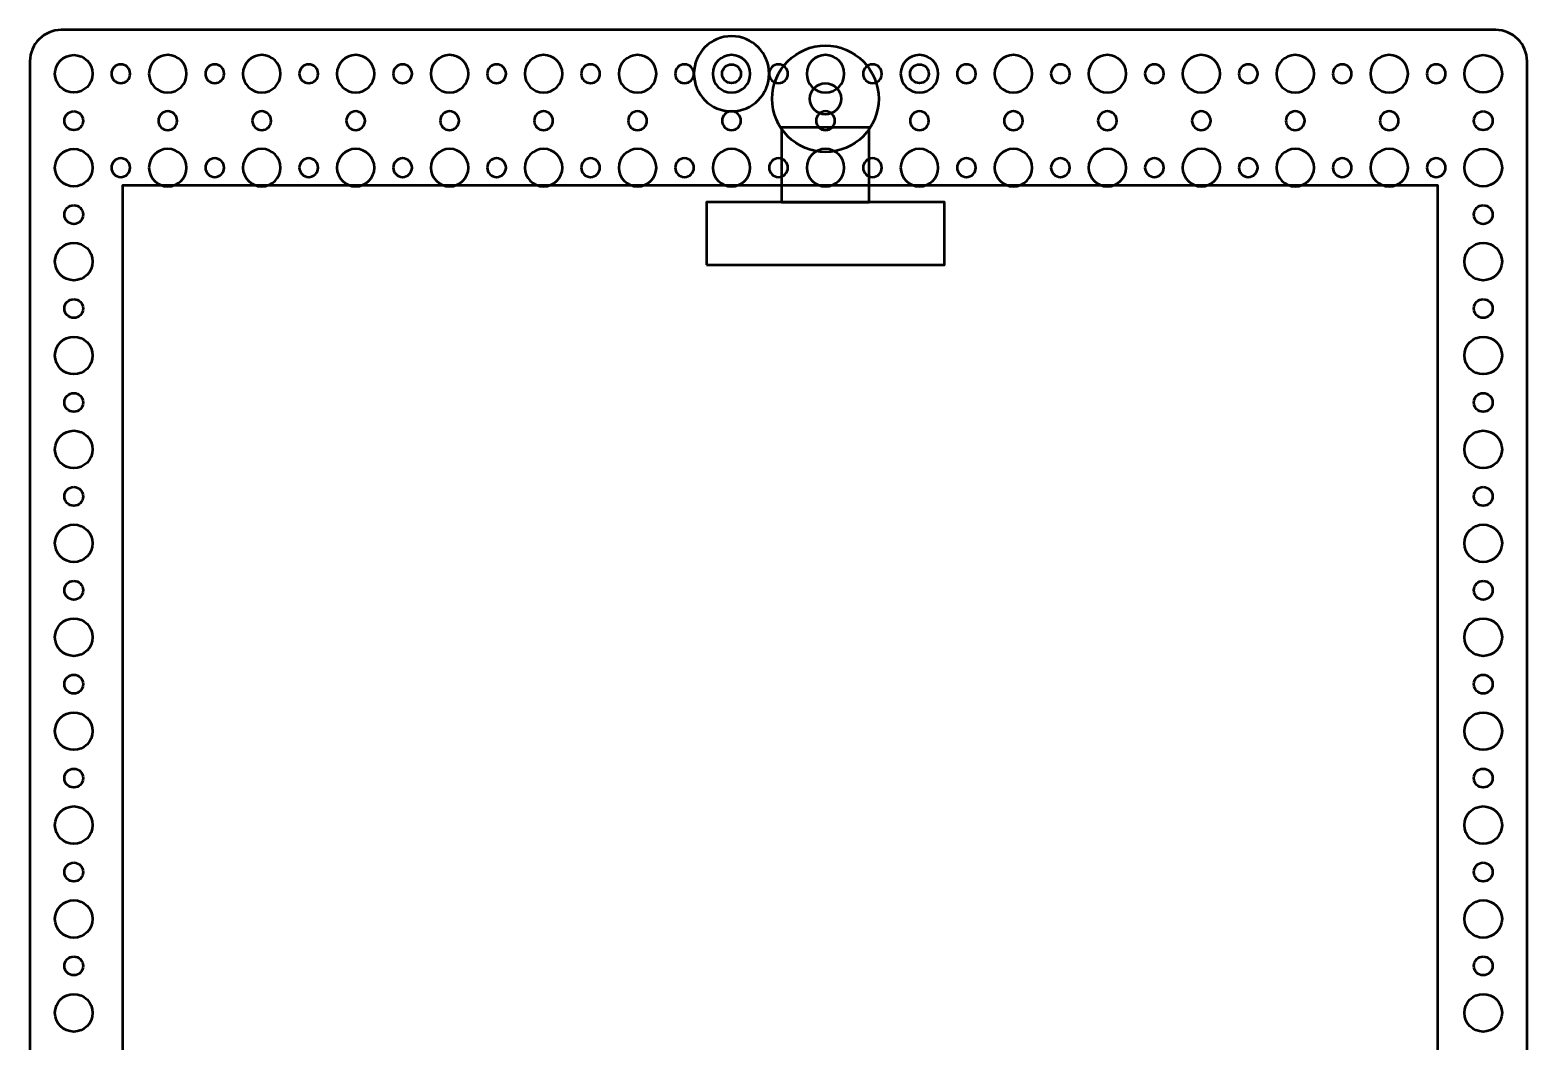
# Model space of a CAD drawing. Header units: centimetres. Extents: x -11.9 to 11.9, y -16.4 to 16.4.
# Drawn here: x -11.95 to 11.95, y 0.3 to 16.45 of the extents above; entities that cross this region are included whole.
import ezdxf

# ---------------------------------------------------------------- set-up
doc = ezdxf.new("R2010")
doc.units = ezdxf.units.CM
doc.header["$MEASUREMENT"] = 0
doc.layers.add('Layer 1', color=7, linetype='Continuous')

msp = doc.modelspace()

# ---------------------------------------------------------------- linework, layer by layer
at = {"layer": 'Layer 1', "color": 4, "lineweight": 53}
for points in [[(0.04998, 13.70001), (1.44998, 13.70001), (1.44998, 14.89017), (0.04998, 14.89017), (0.04998, 13.70001)], [(-10.47354, -15.7323), (10.52646, -15.7323), (10.52646, 13.9677), (-10.47354, 13.9677), (-10.47354, -15.7323)], [(-1.15002, 12.7), (2.64998, 12.7), (2.64998, 13.7), (-1.15002, 13.7), (-1.15002, 12.7)]]:
    msp.add_lwpolyline(points, close=True, dxfattribs=at)
at = {"layer": 'Layer 1', "lineweight": 53}
for centre, major_axis in [((-11.24999, 15.74999), (0, 0.30001)), ((11.25001, 15.74999), (0, 0.30001)), ((-11.25, 15), (0, 0.15)), ((11.25, 15), (0, 0.15)), ((-11.24999, 14.24999), (0, 0.30001)), ((11.25001, 14.24999), (0, 0.30001)), ((-11.25, 13.5), (0, 0.15)), ((11.25, 13.5), (0, 0.15)), ((-11.24999, 12.74999), (0, 0.30001)), ((11.25001, 12.74999), (0, 0.30001)), ((-11.25, 12), (0, 0.15)), ((11.25, 12), (0, 0.15)), ((-11.24999, 11.24999), (0, 0.30001)), ((11.25001, 11.24999), (0, 0.30001)), ((-11.25, 10.5), (0, 0.15)), ((11.25, 10.5), (0, 0.15)), ((-11.24999, 9.74999), (0, 0.30001)), ((11.25001, 9.74999), (0, 0.30001)), ((-11.25, 9), (0, 0.15)), ((11.25, 9), (0, 0.15)), ((-11.24999, 8.24999), (0, 0.30001)), ((11.25001, 8.24999), (0, 0.30001)), ((-11.25, 7.5), (0, 0.15)), ((11.25, 7.5), (0, 0.15)), ((-11.24999, 6.74999), (0, 0.30001)), ((11.25001, 6.74999), (0, 0.30001)), ((-11.25, 6), (0, 0.15)), ((11.25, 6), (0, 0.15)), ((-11.24999, 5.24999), (0, 0.30001)), ((11.25001, 5.24999), (0, 0.30001)), ((-11.25, 4.5), (0, 0.15)), ((11.25, 4.5), (0, 0.15)), ((-11.24999, 3.74999), (0, 0.30001)), ((11.25001, 3.74999), (0, 0.30001)), ((-11.25, 3), (0, 0.15)), ((11.25, 3), (0, 0.15)), ((-11.24999, 2.24999), (0, 0.30001)), ((11.25001, 2.24999), (0, 0.30001)), ((-11.25, 1.5), (0, 0.15)), ((11.25, 1.5), (0, 0.15)), ((-11.24999, 0.74999), (0, 0.30001)), ((11.25001, 0.74999), (0, 0.30001))]:
    msp.add_ellipse(centre, major_axis=major_axis, ratio=1, dxfattribs=at)
at = {"layer": 'Layer 1', "color": 4, "lineweight": 53}
for centre, major_axis in [((0.75, 15.35), (0, 0.85)), ((-0.75, 15.75), (0, 0.15)), ((2.25, 15.75), (0, 0.15)), ((0.75, 15.35), (0, 0.25))]:
    msp.add_ellipse(centre, major_axis=major_axis, ratio=1, dxfattribs=at)
at = {"layer": 'Layer 1', "lineweight": 53}
for points, knots in [([(-11.95, -15.95), (-11.95, -15.95), (-11.95, 15.95), (-11.95, 15.95), (-11.95, 15.95), (-11.95, 16.22614), (-11.72614, 16.45), (-11.45, 16.45), (-11.45, 16.45), (-11.45, 16.45), (11.45, 16.45), (11.45, 16.45), (11.45, 16.45), (11.72614, 16.45), (11.95, 16.22614), (11.95, 15.95), (11.95, 15.95), (11.95, 15.95), (11.95, -15.95), (11.95, -15.95), (11.95, -15.95), (11.95, -16.22614), (11.72614, -16.45), (11.45, -16.45), (11.45, -16.45), (11.45, -16.45), (-11.45, -16.45), (-11.45, -16.45), (-11.45, -16.45), (-11.72614, -16.45), (-11.95, -16.22614), (-11.95, -15.95)], [0, 0, 0, 0, 0.11111111, 0.11111111, 0.11111111, 0.11111111, 0.22222222, 0.22222222, 0.22222222, 0.22222222, 0.33333333, 0.33333333, 0.33333333, 0.33333333, 0.44444444, 0.44444444, 0.44444444, 0.44444444, 0.55555556, 0.55555556, 0.55555556, 0.55555556, 0.66666667, 0.66666667, 0.66666667, 0.66666667, 0.77777778, 0.77777778, 0.77777778, 0.77777778, 1, 1, 1, 1]), ([(-10.05, 15.75), (-10.05, 15.91569), (-9.91569, 16.05), (-9.75, 16.05), (-9.75, 16.05), (-9.58431, 16.05), (-9.45, 15.91569), (-9.45, 15.75), (-9.45, 15.75), (-9.45, 15.58431), (-9.58431, 15.45), (-9.75, 15.45), (-9.75, 15.45), (-9.91569, 15.45), (-10.05, 15.58431), (-10.05, 15.75)], [0, 0, 0, 0, 0.2, 0.2, 0.2, 0.2, 0.4, 0.4, 0.4, 0.4, 0.6, 0.6, 0.6, 0.6, 1, 1, 1, 1]), ([(-8.55, 15.75), (-8.55, 15.91569), (-8.41569, 16.05), (-8.25, 16.05), (-8.25, 16.05), (-8.08431, 16.05), (-7.95, 15.91569), (-7.95, 15.75), (-7.95, 15.75), (-7.95, 15.58431), (-8.08431, 15.45), (-8.25, 15.45), (-8.25, 15.45), (-8.41569, 15.45), (-8.55, 15.58431), (-8.55, 15.75)], [0, 0, 0, 0, 0.2, 0.2, 0.2, 0.2, 0.4, 0.4, 0.4, 0.4, 0.6, 0.6, 0.6, 0.6, 1, 1, 1, 1]), ([(-7.05, 15.75), (-7.05, 15.91569), (-6.91569, 16.05), (-6.75, 16.05), (-6.75, 16.05), (-6.58431, 16.05), (-6.45, 15.91569), (-6.45, 15.75), (-6.45, 15.75), (-6.45, 15.58431), (-6.58431, 15.45), (-6.75, 15.45), (-6.75, 15.45), (-6.91569, 15.45), (-7.05, 15.58431), (-7.05, 15.75)], [0, 0, 0, 0, 0.2, 0.2, 0.2, 0.2, 0.4, 0.4, 0.4, 0.4, 0.6, 0.6, 0.6, 0.6, 1, 1, 1, 1]), ([(-5.55, 15.75), (-5.55, 15.91569), (-5.41569, 16.05), (-5.25, 16.05), (-5.25, 16.05), (-5.08431, 16.05), (-4.95, 15.91569), (-4.95, 15.75), (-4.95, 15.75), (-4.95, 15.58431), (-5.08431, 15.45), (-5.25, 15.45), (-5.25, 15.45), (-5.41569, 15.45), (-5.55, 15.58431), (-5.55, 15.75)], [0, 0, 0, 0, 0.2, 0.2, 0.2, 0.2, 0.4, 0.4, 0.4, 0.4, 0.6, 0.6, 0.6, 0.6, 1, 1, 1, 1]), ([(-4.05, 15.75), (-4.05, 15.91569), (-3.91569, 16.05), (-3.75, 16.05), (-3.75, 16.05), (-3.58431, 16.05), (-3.45, 15.91569), (-3.45, 15.75), (-3.45, 15.75), (-3.45, 15.58431), (-3.58431, 15.45), (-3.75, 15.45), (-3.75, 15.45), (-3.91569, 15.45), (-4.05, 15.58431), (-4.05, 15.75)], [0, 0, 0, 0, 0.2, 0.2, 0.2, 0.2, 0.4, 0.4, 0.4, 0.4, 0.6, 0.6, 0.6, 0.6, 1, 1, 1, 1]), ([(-2.55, 15.75), (-2.55, 15.91569), (-2.41569, 16.05), (-2.25, 16.05), (-2.25, 16.05), (-2.08431, 16.05), (-1.95, 15.91569), (-1.95, 15.75), (-1.95, 15.75), (-1.95, 15.58431), (-2.08431, 15.45), (-2.25, 15.45), (-2.25, 15.45), (-2.41569, 15.45), (-2.55, 15.58431), (-2.55, 15.75)], [0, 0, 0, 0, 0.2, 0.2, 0.2, 0.2, 0.4, 0.4, 0.4, 0.4, 0.6, 0.6, 0.6, 0.6, 1, 1, 1, 1]), ([(-1.05, 15.75), (-1.05, 15.91569), (-0.91569, 16.05), (-0.75, 16.05), (-0.75, 16.05), (-0.58431, 16.05), (-0.45, 15.91569), (-0.45, 15.75), (-0.45, 15.75), (-0.45, 15.58431), (-0.58431, 15.45), (-0.75, 15.45), (-0.75, 15.45), (-0.91569, 15.45), (-1.05, 15.58431), (-1.05, 15.75)], [0, 0, 0, 0, 0.2, 0.2, 0.2, 0.2, 0.4, 0.4, 0.4, 0.4, 0.6, 0.6, 0.6, 0.6, 1, 1, 1, 1]), ([(0.45, 15.75), (0.45, 15.91569), (0.58431, 16.05), (0.75, 16.05), (0.75, 16.05), (0.91569, 16.05), (1.05, 15.91569), (1.05, 15.75), (1.05, 15.75), (1.05, 15.58431), (0.91569, 15.45), (0.75, 15.45), (0.75, 15.45), (0.58431, 15.45), (0.45, 15.58431), (0.45, 15.75)], [0, 0, 0, 0, 0.2, 0.2, 0.2, 0.2, 0.4, 0.4, 0.4, 0.4, 0.6, 0.6, 0.6, 0.6, 1, 1, 1, 1]), ([(1.95, 15.75), (1.95, 15.91569), (2.08431, 16.05), (2.25, 16.05), (2.25, 16.05), (2.41569, 16.05), (2.55, 15.91569), (2.55, 15.75), (2.55, 15.75), (2.55, 15.58431), (2.41569, 15.45), (2.25, 15.45), (2.25, 15.45), (2.08431, 15.45), (1.95, 15.58431), (1.95, 15.75)], [0, 0, 0, 0, 0.2, 0.2, 0.2, 0.2, 0.4, 0.4, 0.4, 0.4, 0.6, 0.6, 0.6, 0.6, 1, 1, 1, 1]), ([(3.45, 15.75), (3.45, 15.91569), (3.58431, 16.05), (3.75, 16.05), (3.75, 16.05), (3.91569, 16.05), (4.05, 15.91569), (4.05, 15.75), (4.05, 15.75), (4.05, 15.58431), (3.91569, 15.45), (3.75, 15.45), (3.75, 15.45), (3.58431, 15.45), (3.45, 15.58431), (3.45, 15.75)], [0, 0, 0, 0, 0.2, 0.2, 0.2, 0.2, 0.4, 0.4, 0.4, 0.4, 0.6, 0.6, 0.6, 0.6, 1, 1, 1, 1]), ([(4.95, 15.75), (4.95, 15.91569), (5.08431, 16.05), (5.25, 16.05), (5.25, 16.05), (5.41569, 16.05), (5.55, 15.91569), (5.55, 15.75), (5.55, 15.75), (5.55, 15.58431), (5.41569, 15.45), (5.25, 15.45), (5.25, 15.45), (5.08431, 15.45), (4.95, 15.58431), (4.95, 15.75)], [0, 0, 0, 0, 0.2, 0.2, 0.2, 0.2, 0.4, 0.4, 0.4, 0.4, 0.6, 0.6, 0.6, 0.6, 1, 1, 1, 1]), ([(6.45, 15.75), (6.45, 15.91569), (6.58431, 16.05), (6.75, 16.05), (6.75, 16.05), (6.91569, 16.05), (7.05, 15.91569), (7.05, 15.75), (7.05, 15.75), (7.05, 15.58431), (6.91569, 15.45), (6.75, 15.45), (6.75, 15.45), (6.58431, 15.45), (6.45, 15.58431), (6.45, 15.75)], [0, 0, 0, 0, 0.2, 0.2, 0.2, 0.2, 0.4, 0.4, 0.4, 0.4, 0.6, 0.6, 0.6, 0.6, 1, 1, 1, 1]), ([(7.95, 15.75), (7.95, 15.91569), (8.08431, 16.05), (8.25, 16.05), (8.25, 16.05), (8.41569, 16.05), (8.55, 15.91569), (8.55, 15.75), (8.55, 15.75), (8.55, 15.58431), (8.41569, 15.45), (8.25, 15.45), (8.25, 15.45), (8.08431, 15.45), (7.95, 15.58431), (7.95, 15.75)], [0, 0, 0, 0, 0.2, 0.2, 0.2, 0.2, 0.4, 0.4, 0.4, 0.4, 0.6, 0.6, 0.6, 0.6, 1, 1, 1, 1]), ([(9.45, 15.75), (9.45, 15.91569), (9.58431, 16.05), (9.75, 16.05), (9.75, 16.05), (9.91569, 16.05), (10.05, 15.91569), (10.05, 15.75), (10.05, 15.75), (10.05, 15.58431), (9.91569, 15.45), (9.75, 15.45), (9.75, 15.45), (9.58431, 15.45), (9.45, 15.58431), (9.45, 15.75)], [0, 0, 0, 0, 0.2, 0.2, 0.2, 0.2, 0.4, 0.4, 0.4, 0.4, 0.6, 0.6, 0.6, 0.6, 1, 1, 1, 1]), ([(-10.65, 15.75), (-10.65, 15.83284), (-10.58284, 15.9), (-10.5, 15.9), (-10.5, 15.9), (-10.41716, 15.9), (-10.35, 15.83284), (-10.35, 15.75), (-10.35, 15.75), (-10.35, 15.66716), (-10.41716, 15.6), (-10.5, 15.6), (-10.5, 15.6), (-10.58284, 15.6), (-10.65, 15.66716), (-10.65, 15.75)], [0, 0, 0, 0, 0.2, 0.2, 0.2, 0.2, 0.4, 0.4, 0.4, 0.4, 0.6, 0.6, 0.6, 0.6, 1, 1, 1, 1]), ([(-9.15, 15.75), (-9.15, 15.83284), (-9.08284, 15.9), (-9, 15.9), (-9, 15.9), (-8.91716, 15.9), (-8.85, 15.83284), (-8.85, 15.75), (-8.85, 15.75), (-8.85, 15.66716), (-8.91716, 15.6), (-9, 15.6), (-9, 15.6), (-9.08284, 15.6), (-9.15, 15.66716), (-9.15, 15.75)], [0, 0, 0, 0, 0.2, 0.2, 0.2, 0.2, 0.4, 0.4, 0.4, 0.4, 0.6, 0.6, 0.6, 0.6, 1, 1, 1, 1]), ([(-7.65, 15.75), (-7.65, 15.83284), (-7.58284, 15.9), (-7.5, 15.9), (-7.5, 15.9), (-7.41716, 15.9), (-7.35, 15.83284), (-7.35, 15.75), (-7.35, 15.75), (-7.35, 15.66716), (-7.41716, 15.6), (-7.5, 15.6), (-7.5, 15.6), (-7.58284, 15.6), (-7.65, 15.66716), (-7.65, 15.75)], [0, 0, 0, 0, 0.2, 0.2, 0.2, 0.2, 0.4, 0.4, 0.4, 0.4, 0.6, 0.6, 0.6, 0.6, 1, 1, 1, 1]), ([(-6.15, 15.75), (-6.15, 15.83284), (-6.08284, 15.9), (-6, 15.9), (-6, 15.9), (-5.91716, 15.9), (-5.85, 15.83284), (-5.85, 15.75), (-5.85, 15.75), (-5.85, 15.66716), (-5.91716, 15.6), (-6, 15.6), (-6, 15.6), (-6.08284, 15.6), (-6.15, 15.66716), (-6.15, 15.75)], [0, 0, 0, 0, 0.2, 0.2, 0.2, 0.2, 0.4, 0.4, 0.4, 0.4, 0.6, 0.6, 0.6, 0.6, 1, 1, 1, 1]), ([(-4.65, 15.75), (-4.65, 15.83284), (-4.58284, 15.9), (-4.5, 15.9), (-4.5, 15.9), (-4.41716, 15.9), (-4.35, 15.83284), (-4.35, 15.75), (-4.35, 15.75), (-4.35, 15.66716), (-4.41716, 15.6), (-4.5, 15.6), (-4.5, 15.6), (-4.58284, 15.6), (-4.65, 15.66716), (-4.65, 15.75)], [0, 0, 0, 0, 0.2, 0.2, 0.2, 0.2, 0.4, 0.4, 0.4, 0.4, 0.6, 0.6, 0.6, 0.6, 1, 1, 1, 1]), ([(-3.15, 15.75), (-3.15, 15.83284), (-3.08284, 15.9), (-3, 15.9), (-3, 15.9), (-2.91716, 15.9), (-2.85, 15.83284), (-2.85, 15.75), (-2.85, 15.75), (-2.85, 15.66716), (-2.91716, 15.6), (-3, 15.6), (-3, 15.6), (-3.08284, 15.6), (-3.15, 15.66716), (-3.15, 15.75)], [0, 0, 0, 0, 0.2, 0.2, 0.2, 0.2, 0.4, 0.4, 0.4, 0.4, 0.6, 0.6, 0.6, 0.6, 1, 1, 1, 1]), ([(-1.65, 15.75), (-1.65, 15.83284), (-1.58284, 15.9), (-1.5, 15.9), (-1.5, 15.9), (-1.41716, 15.9), (-1.35, 15.83284), (-1.35, 15.75), (-1.35, 15.75), (-1.35, 15.66716), (-1.41716, 15.6), (-1.5, 15.6), (-1.5, 15.6), (-1.58284, 15.6), (-1.65, 15.66716), (-1.65, 15.75)], [0, 0, 0, 0, 0.2, 0.2, 0.2, 0.2, 0.4, 0.4, 0.4, 0.4, 0.6, 0.6, 0.6, 0.6, 1, 1, 1, 1]), ([(-0.15, 15.75), (-0.15, 15.83284), (-0.08284, 15.9), (0, 15.9), (0, 15.9), (0.08284, 15.9), (0.15, 15.83284), (0.15, 15.75), (0.15, 15.75), (0.15, 15.66716), (0.08284, 15.6), (0, 15.6), (0, 15.6), (-0.08284, 15.6), (-0.15, 15.66716), (-0.15, 15.75)], [0, 0, 0, 0, 0.2, 0.2, 0.2, 0.2, 0.4, 0.4, 0.4, 0.4, 0.6, 0.6, 0.6, 0.6, 1, 1, 1, 1]), ([(1.35, 15.75), (1.35, 15.83284), (1.41716, 15.9), (1.5, 15.9), (1.5, 15.9), (1.58284, 15.9), (1.65, 15.83284), (1.65, 15.75), (1.65, 15.75), (1.65, 15.66716), (1.58284, 15.6), (1.5, 15.6), (1.5, 15.6), (1.41716, 15.6), (1.35, 15.66716), (1.35, 15.75)], [0, 0, 0, 0, 0.2, 0.2, 0.2, 0.2, 0.4, 0.4, 0.4, 0.4, 0.6, 0.6, 0.6, 0.6, 1, 1, 1, 1]), ([(2.85, 15.75), (2.85, 15.83284), (2.91716, 15.9), (3, 15.9), (3, 15.9), (3.08284, 15.9), (3.15, 15.83284), (3.15, 15.75), (3.15, 15.75), (3.15, 15.66716), (3.08284, 15.6), (3, 15.6), (3, 15.6), (2.91716, 15.6), (2.85, 15.66716), (2.85, 15.75)], [0, 0, 0, 0, 0.2, 0.2, 0.2, 0.2, 0.4, 0.4, 0.4, 0.4, 0.6, 0.6, 0.6, 0.6, 1, 1, 1, 1]), ([(4.35, 15.75), (4.35, 15.83284), (4.41716, 15.9), (4.5, 15.9), (4.5, 15.9), (4.58284, 15.9), (4.65, 15.83284), (4.65, 15.75), (4.65, 15.75), (4.65, 15.66716), (4.58284, 15.6), (4.5, 15.6), (4.5, 15.6), (4.41716, 15.6), (4.35, 15.66716), (4.35, 15.75)], [0, 0, 0, 0, 0.2, 0.2, 0.2, 0.2, 0.4, 0.4, 0.4, 0.4, 0.6, 0.6, 0.6, 0.6, 1, 1, 1, 1]), ([(5.85, 15.75), (5.85, 15.83284), (5.91716, 15.9), (6, 15.9), (6, 15.9), (6.08284, 15.9), (6.15, 15.83284), (6.15, 15.75), (6.15, 15.75), (6.15, 15.66716), (6.08284, 15.6), (6, 15.6), (6, 15.6), (5.91716, 15.6), (5.85, 15.66716), (5.85, 15.75)], [0, 0, 0, 0, 0.2, 0.2, 0.2, 0.2, 0.4, 0.4, 0.4, 0.4, 0.6, 0.6, 0.6, 0.6, 1, 1, 1, 1]), ([(7.35, 15.75), (7.35, 15.83284), (7.41716, 15.9), (7.5, 15.9), (7.5, 15.9), (7.58284, 15.9), (7.65, 15.83284), (7.65, 15.75), (7.65, 15.75), (7.65, 15.66716), (7.58284, 15.6), (7.5, 15.6), (7.5, 15.6), (7.41716, 15.6), (7.35, 15.66716), (7.35, 15.75)], [0, 0, 0, 0, 0.2, 0.2, 0.2, 0.2, 0.4, 0.4, 0.4, 0.4, 0.6, 0.6, 0.6, 0.6, 1, 1, 1, 1]), ([(8.85, 15.75), (8.85, 15.83284), (8.91716, 15.9), (9, 15.9), (9, 15.9), (9.08284, 15.9), (9.15, 15.83284), (9.15, 15.75), (9.15, 15.75), (9.15, 15.66716), (9.08284, 15.6), (9, 15.6), (9, 15.6), (8.91716, 15.6), (8.85, 15.66716), (8.85, 15.75)], [0, 0, 0, 0, 0.2, 0.2, 0.2, 0.2, 0.4, 0.4, 0.4, 0.4, 0.6, 0.6, 0.6, 0.6, 1, 1, 1, 1]), ([(10.35, 15.75), (10.35, 15.83284), (10.41716, 15.9), (10.5, 15.9), (10.5, 15.9), (10.58284, 15.9), (10.65, 15.83284), (10.65, 15.75), (10.65, 15.75), (10.65, 15.66716), (10.58284, 15.6), (10.5, 15.6), (10.5, 15.6), (10.41716, 15.6), (10.35, 15.66716), (10.35, 15.75)], [0, 0, 0, 0, 0.2, 0.2, 0.2, 0.2, 0.4, 0.4, 0.4, 0.4, 0.6, 0.6, 0.6, 0.6, 1, 1, 1, 1]), ([(-9.9, 15), (-9.9, 15.08284), (-9.83284, 15.15), (-9.75, 15.15), (-9.75, 15.15), (-9.66716, 15.15), (-9.6, 15.08284), (-9.6, 15), (-9.6, 15), (-9.6, 14.91716), (-9.66716, 14.85), (-9.75, 14.85), (-9.75, 14.85), (-9.83284, 14.85), (-9.9, 14.91716), (-9.9, 15)], [0, 0, 0, 0, 0.2, 0.2, 0.2, 0.2, 0.4, 0.4, 0.4, 0.4, 0.6, 0.6, 0.6, 0.6, 1, 1, 1, 1]), ([(-8.4, 15), (-8.4, 15.08284), (-8.33284, 15.15), (-8.25, 15.15), (-8.25, 15.15), (-8.16716, 15.15), (-8.1, 15.08284), (-8.1, 15), (-8.1, 15), (-8.1, 14.91716), (-8.16716, 14.85), (-8.25, 14.85), (-8.25, 14.85), (-8.33284, 14.85), (-8.4, 14.91716), (-8.4, 15)], [0, 0, 0, 0, 0.2, 0.2, 0.2, 0.2, 0.4, 0.4, 0.4, 0.4, 0.6, 0.6, 0.6, 0.6, 1, 1, 1, 1]), ([(-6.9, 15), (-6.9, 15.08284), (-6.83284, 15.15), (-6.75, 15.15), (-6.75, 15.15), (-6.66716, 15.15), (-6.6, 15.08284), (-6.6, 15), (-6.6, 15), (-6.6, 14.91716), (-6.66716, 14.85), (-6.75, 14.85), (-6.75, 14.85), (-6.83284, 14.85), (-6.9, 14.91716), (-6.9, 15)], [0, 0, 0, 0, 0.2, 0.2, 0.2, 0.2, 0.4, 0.4, 0.4, 0.4, 0.6, 0.6, 0.6, 0.6, 1, 1, 1, 1]), ([(-5.4, 15), (-5.4, 15.08284), (-5.33284, 15.15), (-5.25, 15.15), (-5.25, 15.15), (-5.16716, 15.15), (-5.1, 15.08284), (-5.1, 15), (-5.1, 15), (-5.1, 14.91716), (-5.16716, 14.85), (-5.25, 14.85), (-5.25, 14.85), (-5.33284, 14.85), (-5.4, 14.91716), (-5.4, 15)], [0, 0, 0, 0, 0.2, 0.2, 0.2, 0.2, 0.4, 0.4, 0.4, 0.4, 0.6, 0.6, 0.6, 0.6, 1, 1, 1, 1]), ([(-3.9, 15), (-3.9, 15.08284), (-3.83284, 15.15), (-3.75, 15.15), (-3.75, 15.15), (-3.66716, 15.15), (-3.6, 15.08284), (-3.6, 15), (-3.6, 15), (-3.6, 14.91716), (-3.66716, 14.85), (-3.75, 14.85), (-3.75, 14.85), (-3.83284, 14.85), (-3.9, 14.91716), (-3.9, 15)], [0, 0, 0, 0, 0.2, 0.2, 0.2, 0.2, 0.4, 0.4, 0.4, 0.4, 0.6, 0.6, 0.6, 0.6, 1, 1, 1, 1]), ([(-2.4, 15), (-2.4, 15.08284), (-2.33284, 15.15), (-2.25, 15.15), (-2.25, 15.15), (-2.16716, 15.15), (-2.1, 15.08284), (-2.1, 15), (-2.1, 15), (-2.1, 14.91716), (-2.16716, 14.85), (-2.25, 14.85), (-2.25, 14.85), (-2.33284, 14.85), (-2.4, 14.91716), (-2.4, 15)], [0, 0, 0, 0, 0.2, 0.2, 0.2, 0.2, 0.4, 0.4, 0.4, 0.4, 0.6, 0.6, 0.6, 0.6, 1, 1, 1, 1]), ([(-0.9, 15), (-0.9, 15.08284), (-0.83284, 15.15), (-0.75, 15.15), (-0.75, 15.15), (-0.66716, 15.15), (-0.6, 15.08284), (-0.6, 15), (-0.6, 15), (-0.6, 14.91716), (-0.66716, 14.85), (-0.75, 14.85), (-0.75, 14.85), (-0.83284, 14.85), (-0.9, 14.91716), (-0.9, 15)], [0, 0, 0, 0, 0.2, 0.2, 0.2, 0.2, 0.4, 0.4, 0.4, 0.4, 0.6, 0.6, 0.6, 0.6, 1, 1, 1, 1]), ([(0.6, 15), (0.6, 15.08284), (0.66716, 15.15), (0.75, 15.15), (0.75, 15.15), (0.83284, 15.15), (0.9, 15.08284), (0.9, 15), (0.9, 15), (0.9, 14.91716), (0.83284, 14.85), (0.75, 14.85), (0.75, 14.85), (0.66716, 14.85), (0.6, 14.91716), (0.6, 15)], [0, 0, 0, 0, 0.2, 0.2, 0.2, 0.2, 0.4, 0.4, 0.4, 0.4, 0.6, 0.6, 0.6, 0.6, 1, 1, 1, 1]), ([(2.1, 15), (2.1, 15.08284), (2.16716, 15.15), (2.25, 15.15), (2.25, 15.15), (2.33284, 15.15), (2.4, 15.08284), (2.4, 15), (2.4, 15), (2.4, 14.91716), (2.33284, 14.85), (2.25, 14.85), (2.25, 14.85), (2.16716, 14.85), (2.1, 14.91716), (2.1, 15)], [0, 0, 0, 0, 0.2, 0.2, 0.2, 0.2, 0.4, 0.4, 0.4, 0.4, 0.6, 0.6, 0.6, 0.6, 1, 1, 1, 1]), ([(3.6, 15), (3.6, 15.08284), (3.66716, 15.15), (3.75, 15.15), (3.75, 15.15), (3.83284, 15.15), (3.9, 15.08284), (3.9, 15), (3.9, 15), (3.9, 14.91716), (3.83284, 14.85), (3.75, 14.85), (3.75, 14.85), (3.66716, 14.85), (3.6, 14.91716), (3.6, 15)], [0, 0, 0, 0, 0.2, 0.2, 0.2, 0.2, 0.4, 0.4, 0.4, 0.4, 0.6, 0.6, 0.6, 0.6, 1, 1, 1, 1]), ([(5.1, 15), (5.1, 15.08284), (5.16716, 15.15), (5.25, 15.15), (5.25, 15.15), (5.33284, 15.15), (5.4, 15.08284), (5.4, 15), (5.4, 15), (5.4, 14.91716), (5.33284, 14.85), (5.25, 14.85), (5.25, 14.85), (5.16716, 14.85), (5.1, 14.91716), (5.1, 15)], [0, 0, 0, 0, 0.2, 0.2, 0.2, 0.2, 0.4, 0.4, 0.4, 0.4, 0.6, 0.6, 0.6, 0.6, 1, 1, 1, 1]), ([(6.6, 15), (6.6, 15.08284), (6.66716, 15.15), (6.75, 15.15), (6.75, 15.15), (6.83284, 15.15), (6.9, 15.08284), (6.9, 15), (6.9, 15), (6.9, 14.91716), (6.83284, 14.85), (6.75, 14.85), (6.75, 14.85), (6.66716, 14.85), (6.6, 14.91716), (6.6, 15)], [0, 0, 0, 0, 0.2, 0.2, 0.2, 0.2, 0.4, 0.4, 0.4, 0.4, 0.6, 0.6, 0.6, 0.6, 1, 1, 1, 1]), ([(8.1, 15), (8.1, 15.08284), (8.16716, 15.15), (8.25, 15.15), (8.25, 15.15), (8.33284, 15.15), (8.4, 15.08284), (8.4, 15), (8.4, 15), (8.4, 14.91716), (8.33284, 14.85), (8.25, 14.85), (8.25, 14.85), (8.16716, 14.85), (8.1, 14.91716), (8.1, 15)], [0, 0, 0, 0, 0.2, 0.2, 0.2, 0.2, 0.4, 0.4, 0.4, 0.4, 0.6, 0.6, 0.6, 0.6, 1, 1, 1, 1]), ([(9.6, 15), (9.6, 15.08284), (9.66716, 15.15), (9.75, 15.15), (9.75, 15.15), (9.83284, 15.15), (9.9, 15.08284), (9.9, 15), (9.9, 15), (9.9, 14.91716), (9.83284, 14.85), (9.75, 14.85), (9.75, 14.85), (9.66716, 14.85), (9.6, 14.91716), (9.6, 15)], [0, 0, 0, 0, 0.2, 0.2, 0.2, 0.2, 0.4, 0.4, 0.4, 0.4, 0.6, 0.6, 0.6, 0.6, 1, 1, 1, 1]), ([(-10.65, 14.25), (-10.65, 14.33284), (-10.58284, 14.4), (-10.5, 14.4), (-10.5, 14.4), (-10.41716, 14.4), (-10.35, 14.33284), (-10.35, 14.25), (-10.35, 14.25), (-10.35, 14.16716), (-10.41716, 14.1), (-10.5, 14.1), (-10.5, 14.1), (-10.58284, 14.1), (-10.65, 14.16716), (-10.65, 14.25)], [0, 0, 0, 0, 0.2, 0.2, 0.2, 0.2, 0.4, 0.4, 0.4, 0.4, 0.6, 0.6, 0.6, 0.6, 1, 1, 1, 1]), ([(-10.05, 14.25), (-10.05, 14.41569), (-9.91569, 14.55), (-9.75, 14.55), (-9.75, 14.55), (-9.58431, 14.55), (-9.45, 14.41569), (-9.45, 14.25), (-9.45, 14.25), (-9.45, 14.08431), (-9.58431, 13.95), (-9.75, 13.95), (-9.75, 13.95), (-9.91569, 13.95), (-10.05, 14.08431), (-10.05, 14.25)], [0, 0, 0, 0, 0.2, 0.2, 0.2, 0.2, 0.4, 0.4, 0.4, 0.4, 0.6, 0.6, 0.6, 0.6, 1, 1, 1, 1]), ([(-9.15, 14.25), (-9.15, 14.33284), (-9.08284, 14.4), (-9, 14.4), (-9, 14.4), (-8.91716, 14.4), (-8.85, 14.33284), (-8.85, 14.25), (-8.85, 14.25), (-8.85, 14.16716), (-8.91716, 14.1), (-9, 14.1), (-9, 14.1), (-9.08284, 14.1), (-9.15, 14.16716), (-9.15, 14.25)], [0, 0, 0, 0, 0.2, 0.2, 0.2, 0.2, 0.4, 0.4, 0.4, 0.4, 0.6, 0.6, 0.6, 0.6, 1, 1, 1, 1]), ([(-8.55, 14.25), (-8.55, 14.41569), (-8.41569, 14.55), (-8.25, 14.55), (-8.25, 14.55), (-8.08431, 14.55), (-7.95, 14.41569), (-7.95, 14.25), (-7.95, 14.25), (-7.95, 14.08431), (-8.08431, 13.95), (-8.25, 13.95), (-8.25, 13.95), (-8.41569, 13.95), (-8.55, 14.08431), (-8.55, 14.25)], [0, 0, 0, 0, 0.2, 0.2, 0.2, 0.2, 0.4, 0.4, 0.4, 0.4, 0.6, 0.6, 0.6, 0.6, 1, 1, 1, 1]), ([(-7.65, 14.25), (-7.65, 14.33284), (-7.58284, 14.4), (-7.5, 14.4), (-7.5, 14.4), (-7.41716, 14.4), (-7.35, 14.33284), (-7.35, 14.25), (-7.35, 14.25), (-7.35, 14.16716), (-7.41716, 14.1), (-7.5, 14.1), (-7.5, 14.1), (-7.58284, 14.1), (-7.65, 14.16716), (-7.65, 14.25)], [0, 0, 0, 0, 0.2, 0.2, 0.2, 0.2, 0.4, 0.4, 0.4, 0.4, 0.6, 0.6, 0.6, 0.6, 1, 1, 1, 1]), ([(-7.05, 14.25), (-7.05, 14.41569), (-6.91569, 14.55), (-6.75, 14.55), (-6.75, 14.55), (-6.58431, 14.55), (-6.45, 14.41569), (-6.45, 14.25), (-6.45, 14.25), (-6.45, 14.08431), (-6.58431, 13.95), (-6.75, 13.95), (-6.75, 13.95), (-6.91569, 13.95), (-7.05, 14.08431), (-7.05, 14.25)], [0, 0, 0, 0, 0.2, 0.2, 0.2, 0.2, 0.4, 0.4, 0.4, 0.4, 0.6, 0.6, 0.6, 0.6, 1, 1, 1, 1]), ([(-6.15, 14.25), (-6.15, 14.33284), (-6.08284, 14.4), (-6, 14.4), (-6, 14.4), (-5.91716, 14.4), (-5.85, 14.33284), (-5.85, 14.25), (-5.85, 14.25), (-5.85, 14.16716), (-5.91716, 14.1), (-6, 14.1), (-6, 14.1), (-6.08284, 14.1), (-6.15, 14.16716), (-6.15, 14.25)], [0, 0, 0, 0, 0.2, 0.2, 0.2, 0.2, 0.4, 0.4, 0.4, 0.4, 0.6, 0.6, 0.6, 0.6, 1, 1, 1, 1]), ([(-5.55, 14.25), (-5.55, 14.41569), (-5.41569, 14.55), (-5.25, 14.55), (-5.25, 14.55), (-5.08431, 14.55), (-4.95, 14.41569), (-4.95, 14.25), (-4.95, 14.25), (-4.95, 14.08431), (-5.08431, 13.95), (-5.25, 13.95), (-5.25, 13.95), (-5.41569, 13.95), (-5.55, 14.08431), (-5.55, 14.25)], [0, 0, 0, 0, 0.2, 0.2, 0.2, 0.2, 0.4, 0.4, 0.4, 0.4, 0.6, 0.6, 0.6, 0.6, 1, 1, 1, 1]), ([(-4.65, 14.25), (-4.65, 14.33284), (-4.58284, 14.4), (-4.5, 14.4), (-4.5, 14.4), (-4.41716, 14.4), (-4.35, 14.33284), (-4.35, 14.25), (-4.35, 14.25), (-4.35, 14.16716), (-4.41716, 14.1), (-4.5, 14.1), (-4.5, 14.1), (-4.58284, 14.1), (-4.65, 14.16716), (-4.65, 14.25)], [0, 0, 0, 0, 0.2, 0.2, 0.2, 0.2, 0.4, 0.4, 0.4, 0.4, 0.6, 0.6, 0.6, 0.6, 1, 1, 1, 1]), ([(-4.05, 14.25), (-4.05, 14.41569), (-3.91569, 14.55), (-3.75, 14.55), (-3.75, 14.55), (-3.58431, 14.55), (-3.45, 14.41569), (-3.45, 14.25), (-3.45, 14.25), (-3.45, 14.08431), (-3.58431, 13.95), (-3.75, 13.95), (-3.75, 13.95), (-3.91569, 13.95), (-4.05, 14.08431), (-4.05, 14.25)], [0, 0, 0, 0, 0.2, 0.2, 0.2, 0.2, 0.4, 0.4, 0.4, 0.4, 0.6, 0.6, 0.6, 0.6, 1, 1, 1, 1]), ([(-3.15, 14.25), (-3.15, 14.33284), (-3.08284, 14.4), (-3, 14.4), (-3, 14.4), (-2.91716, 14.4), (-2.85, 14.33284), (-2.85, 14.25), (-2.85, 14.25), (-2.85, 14.16716), (-2.91716, 14.1), (-3, 14.1), (-3, 14.1), (-3.08284, 14.1), (-3.15, 14.16716), (-3.15, 14.25)], [0, 0, 0, 0, 0.2, 0.2, 0.2, 0.2, 0.4, 0.4, 0.4, 0.4, 0.6, 0.6, 0.6, 0.6, 1, 1, 1, 1]), ([(-2.55, 14.25), (-2.55, 14.41569), (-2.41569, 14.55), (-2.25, 14.55), (-2.25, 14.55), (-2.08431, 14.55), (-1.95, 14.41569), (-1.95, 14.25), (-1.95, 14.25), (-1.95, 14.08431), (-2.08431, 13.95), (-2.25, 13.95), (-2.25, 13.95), (-2.41569, 13.95), (-2.55, 14.08431), (-2.55, 14.25)], [0, 0, 0, 0, 0.2, 0.2, 0.2, 0.2, 0.4, 0.4, 0.4, 0.4, 0.6, 0.6, 0.6, 0.6, 1, 1, 1, 1]), ([(-1.65, 14.25), (-1.65, 14.33284), (-1.58284, 14.4), (-1.5, 14.4), (-1.5, 14.4), (-1.41716, 14.4), (-1.35, 14.33284), (-1.35, 14.25), (-1.35, 14.25), (-1.35, 14.16716), (-1.41716, 14.1), (-1.5, 14.1), (-1.5, 14.1), (-1.58284, 14.1), (-1.65, 14.16716), (-1.65, 14.25)], [0, 0, 0, 0, 0.2, 0.2, 0.2, 0.2, 0.4, 0.4, 0.4, 0.4, 0.6, 0.6, 0.6, 0.6, 1, 1, 1, 1]), ([(-1.05, 14.25), (-1.05, 14.41569), (-0.91569, 14.55), (-0.75, 14.55), (-0.75, 14.55), (-0.58431, 14.55), (-0.45, 14.41569), (-0.45, 14.25), (-0.45, 14.25), (-0.45, 14.08431), (-0.58431, 13.95), (-0.75, 13.95), (-0.75, 13.95), (-0.91569, 13.95), (-1.05, 14.08431), (-1.05, 14.25)], [0, 0, 0, 0, 0.2, 0.2, 0.2, 0.2, 0.4, 0.4, 0.4, 0.4, 0.6, 0.6, 0.6, 0.6, 1, 1, 1, 1]), ([(-0.15, 14.25), (-0.15, 14.33284), (-0.08284, 14.4), (0, 14.4), (0, 14.4), (0.08284, 14.4), (0.15, 14.33284), (0.15, 14.25), (0.15, 14.25), (0.15, 14.16716), (0.08284, 14.1), (0, 14.1), (0, 14.1), (-0.08284, 14.1), (-0.15, 14.16716), (-0.15, 14.25)], [0, 0, 0, 0, 0.2, 0.2, 0.2, 0.2, 0.4, 0.4, 0.4, 0.4, 0.6, 0.6, 0.6, 0.6, 1, 1, 1, 1]), ([(0.45, 14.25), (0.45, 14.41569), (0.58431, 14.55), (0.75, 14.55), (0.75, 14.55), (0.91569, 14.55), (1.05, 14.41569), (1.05, 14.25), (1.05, 14.25), (1.05, 14.08431), (0.91569, 13.95), (0.75, 13.95), (0.75, 13.95), (0.58431, 13.95), (0.45, 14.08431), (0.45, 14.25)], [0, 0, 0, 0, 0.2, 0.2, 0.2, 0.2, 0.4, 0.4, 0.4, 0.4, 0.6, 0.6, 0.6, 0.6, 1, 1, 1, 1]), ([(1.35, 14.25), (1.35, 14.33284), (1.41716, 14.4), (1.5, 14.4), (1.5, 14.4), (1.58284, 14.4), (1.65, 14.33284), (1.65, 14.25), (1.65, 14.25), (1.65, 14.16716), (1.58284, 14.1), (1.5, 14.1), (1.5, 14.1), (1.41716, 14.1), (1.35, 14.16716), (1.35, 14.25)], [0, 0, 0, 0, 0.2, 0.2, 0.2, 0.2, 0.4, 0.4, 0.4, 0.4, 0.6, 0.6, 0.6, 0.6, 1, 1, 1, 1]), ([(1.95, 14.25), (1.95, 14.41569), (2.08431, 14.55), (2.25, 14.55), (2.25, 14.55), (2.41569, 14.55), (2.55, 14.41569), (2.55, 14.25), (2.55, 14.25), (2.55, 14.08431), (2.41569, 13.95), (2.25, 13.95), (2.25, 13.95), (2.08431, 13.95), (1.95, 14.08431), (1.95, 14.25)], [0, 0, 0, 0, 0.2, 0.2, 0.2, 0.2, 0.4, 0.4, 0.4, 0.4, 0.6, 0.6, 0.6, 0.6, 1, 1, 1, 1]), ([(2.85, 14.25), (2.85, 14.33284), (2.91716, 14.4), (3, 14.4), (3, 14.4), (3.08284, 14.4), (3.15, 14.33284), (3.15, 14.25), (3.15, 14.25), (3.15, 14.16716), (3.08284, 14.1), (3, 14.1), (3, 14.1), (2.91716, 14.1), (2.85, 14.16716), (2.85, 14.25)], [0, 0, 0, 0, 0.2, 0.2, 0.2, 0.2, 0.4, 0.4, 0.4, 0.4, 0.6, 0.6, 0.6, 0.6, 1, 1, 1, 1]), ([(3.45, 14.25), (3.45, 14.41569), (3.58431, 14.55), (3.75, 14.55), (3.75, 14.55), (3.91569, 14.55), (4.05, 14.41569), (4.05, 14.25), (4.05, 14.25), (4.05, 14.08431), (3.91569, 13.95), (3.75, 13.95), (3.75, 13.95), (3.58431, 13.95), (3.45, 14.08431), (3.45, 14.25)], [0, 0, 0, 0, 0.2, 0.2, 0.2, 0.2, 0.4, 0.4, 0.4, 0.4, 0.6, 0.6, 0.6, 0.6, 1, 1, 1, 1]), ([(4.35, 14.25), (4.35, 14.33284), (4.41716, 14.4), (4.5, 14.4), (4.5, 14.4), (4.58284, 14.4), (4.65, 14.33284), (4.65, 14.25), (4.65, 14.25), (4.65, 14.16716), (4.58284, 14.1), (4.5, 14.1), (4.5, 14.1), (4.41716, 14.1), (4.35, 14.16716), (4.35, 14.25)], [0, 0, 0, 0, 0.2, 0.2, 0.2, 0.2, 0.4, 0.4, 0.4, 0.4, 0.6, 0.6, 0.6, 0.6, 1, 1, 1, 1]), ([(4.95, 14.25), (4.95, 14.41569), (5.08431, 14.55), (5.25, 14.55), (5.25, 14.55), (5.41569, 14.55), (5.55, 14.41569), (5.55, 14.25), (5.55, 14.25), (5.55, 14.08431), (5.41569, 13.95), (5.25, 13.95), (5.25, 13.95), (5.08431, 13.95), (4.95, 14.08431), (4.95, 14.25)], [0, 0, 0, 0, 0.2, 0.2, 0.2, 0.2, 0.4, 0.4, 0.4, 0.4, 0.6, 0.6, 0.6, 0.6, 1, 1, 1, 1]), ([(5.85, 14.25), (5.85, 14.33284), (5.91716, 14.4), (6, 14.4), (6, 14.4), (6.08284, 14.4), (6.15, 14.33284), (6.15, 14.25), (6.15, 14.25), (6.15, 14.16716), (6.08284, 14.1), (6, 14.1), (6, 14.1), (5.91716, 14.1), (5.85, 14.16716), (5.85, 14.25)], [0, 0, 0, 0, 0.2, 0.2, 0.2, 0.2, 0.4, 0.4, 0.4, 0.4, 0.6, 0.6, 0.6, 0.6, 1, 1, 1, 1]), ([(6.45, 14.25), (6.45, 14.41569), (6.58431, 14.55), (6.75, 14.55), (6.75, 14.55), (6.91569, 14.55), (7.05, 14.41569), (7.05, 14.25), (7.05, 14.25), (7.05, 14.08431), (6.91569, 13.95), (6.75, 13.95), (6.75, 13.95), (6.58431, 13.95), (6.45, 14.08431), (6.45, 14.25)], [0, 0, 0, 0, 0.2, 0.2, 0.2, 0.2, 0.4, 0.4, 0.4, 0.4, 0.6, 0.6, 0.6, 0.6, 1, 1, 1, 1]), ([(7.35, 14.25), (7.35, 14.33284), (7.41716, 14.4), (7.5, 14.4), (7.5, 14.4), (7.58284, 14.4), (7.65, 14.33284), (7.65, 14.25), (7.65, 14.25), (7.65, 14.16716), (7.58284, 14.1), (7.5, 14.1), (7.5, 14.1), (7.41716, 14.1), (7.35, 14.16716), (7.35, 14.25)], [0, 0, 0, 0, 0.2, 0.2, 0.2, 0.2, 0.4, 0.4, 0.4, 0.4, 0.6, 0.6, 0.6, 0.6, 1, 1, 1, 1]), ([(7.95, 14.25), (7.95, 14.41569), (8.08431, 14.55), (8.25, 14.55), (8.25, 14.55), (8.41569, 14.55), (8.55, 14.41569), (8.55, 14.25), (8.55, 14.25), (8.55, 14.08431), (8.41569, 13.95), (8.25, 13.95), (8.25, 13.95), (8.08431, 13.95), (7.95, 14.08431), (7.95, 14.25)], [0, 0, 0, 0, 0.2, 0.2, 0.2, 0.2, 0.4, 0.4, 0.4, 0.4, 0.6, 0.6, 0.6, 0.6, 1, 1, 1, 1]), ([(8.85, 14.25), (8.85, 14.33284), (8.91716, 14.4), (9, 14.4), (9, 14.4), (9.08284, 14.4), (9.15, 14.33284), (9.15, 14.25), (9.15, 14.25), (9.15, 14.16716), (9.08284, 14.1), (9, 14.1), (9, 14.1), (8.91716, 14.1), (8.85, 14.16716), (8.85, 14.25)], [0, 0, 0, 0, 0.2, 0.2, 0.2, 0.2, 0.4, 0.4, 0.4, 0.4, 0.6, 0.6, 0.6, 0.6, 1, 1, 1, 1]), ([(9.45, 14.25), (9.45, 14.41569), (9.58431, 14.55), (9.75, 14.55), (9.75, 14.55), (9.91569, 14.55), (10.05, 14.41569), (10.05, 14.25), (10.05, 14.25), (10.05, 14.08431), (9.91569, 13.95), (9.75, 13.95), (9.75, 13.95), (9.58431, 13.95), (9.45, 14.08431), (9.45, 14.25)], [0, 0, 0, 0, 0.2, 0.2, 0.2, 0.2, 0.4, 0.4, 0.4, 0.4, 0.6, 0.6, 0.6, 0.6, 1, 1, 1, 1]), ([(10.35, 14.25), (10.35, 14.33284), (10.41716, 14.4), (10.5, 14.4), (10.5, 14.4), (10.58284, 14.4), (10.65, 14.33284), (10.65, 14.25), (10.65, 14.25), (10.65, 14.16716), (10.58284, 14.1), (10.5, 14.1), (10.5, 14.1), (10.41716, 14.1), (10.35, 14.16716), (10.35, 14.25)], [0, 0, 0, 0, 0.2, 0.2, 0.2, 0.2, 0.4, 0.4, 0.4, 0.4, 0.6, 0.6, 0.6, 0.6, 1, 1, 1, 1])]:
    msp.add_open_spline(points, degree=3, knots=knots, dxfattribs=at)
at = {"layer": 'Layer 1', "color": 4, "lineweight": 53}
msp.add_open_spline([(-1.35, 15.75), (-1.35, 16.08137), (-1.08137, 16.35), (-0.75, 16.35), (-0.75, 16.35), (-0.41863, 16.35), (-0.15, 16.08137), (-0.15, 15.75), (-0.15, 15.75), (-0.15, 15.41863), (-0.41863, 15.15), (-0.75, 15.15), (-0.75, 15.15), (-1.08137, 15.15), (-1.35, 15.41863), (-1.35, 15.75)], degree=3, knots=[0, 0, 0, 0, 0.2, 0.2, 0.2, 0.2, 0.4, 0.4, 0.4, 0.4, 0.6, 0.6, 0.6, 0.6, 1, 1, 1, 1], dxfattribs=at)

doc.saveas('drawing.dxf')
